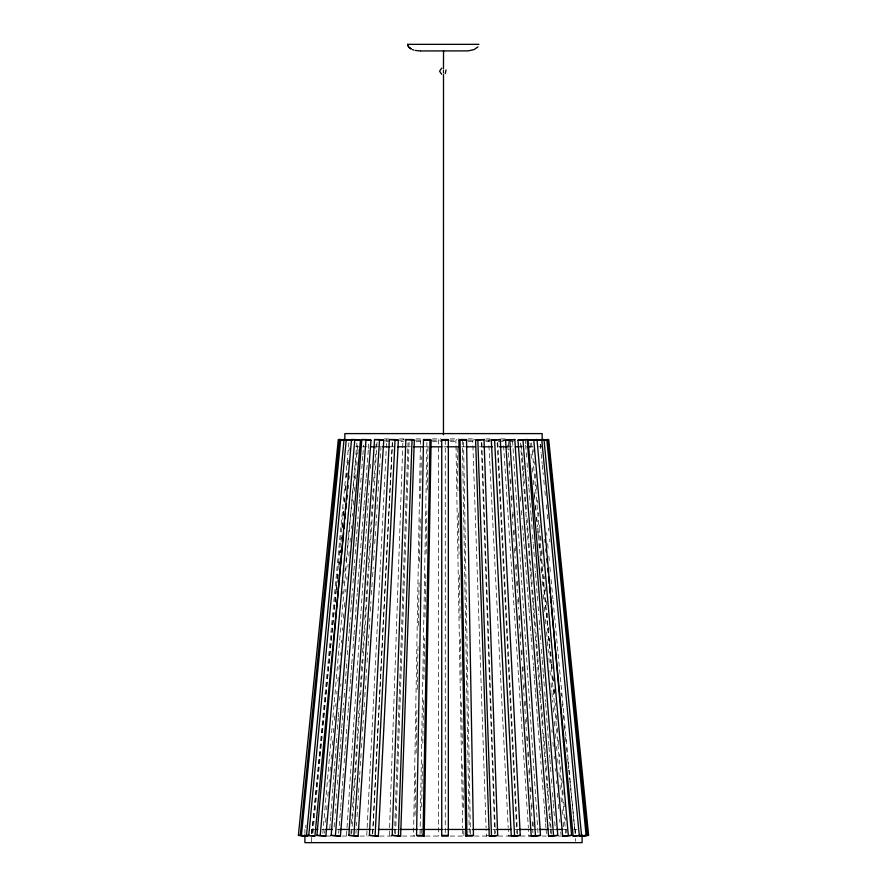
<?xml version="1.0" encoding="UTF-8"?>
<svg xmlns="http://www.w3.org/2000/svg" width="887" height="887" viewBox="0 0 887 887"><rect width="100%" height="100%" fill="white"/><g stroke="black" fill="none" stroke-linecap="round" stroke-linejoin="round"><path stroke-width="0.67" stroke-dasharray="4.43 3.33" d="M415.038 815.286L415.792 772.389M416.136 753.008L416.879 710.099M417.245 689.343L417.999 646.435M418.365 625.668L419.107 582.759M419.473 562.003L420.227 519.095M420.593 498.339L421.314 456.805M420.061 834.013L426.924 442.314M421.225 833.281L421.314 827.748M421.68 806.982L422.434 764.084M422.8 743.317L423.554 700.408M423.908 679.653L424.64 638.13M425.006 617.363L425.76 574.454M426.115 553.699L426.869 510.79M427.235 490.023L427.989 447.126M389.326 835.399L402.975 439.542L405.215 440.196M394.527 833.281L407.998 442.968M395.569 834.013L409.084 442.314M366.752 835.399L386.721 439.542M372.54 834.013L392.287 442.314M372.806 833.281L392.497 442.968M346.518 835.399L367.972 504.37M368.061 502.984L368.693 493.338M369.225 485.056L369.668 478.16M370.3 468.502L370.566 464.367M350.886 833.292L351.075 830.531M351.518 823.635L352.228 812.603M352.594 807.092L353.303 796.049M353.658 790.539L354.467 778.121M354.822 772.61L355.543 761.567M355.898 756.057L356.618 745.025M357.062 738.128L357.771 727.085M358.137 721.574L358.847 710.542M359.202 705.021L360.011 692.603M360.366 687.092L361.087 676.06M361.441 670.539L362.162 659.507M362.606 652.61L363.315 641.578M363.681 636.057L364.391 625.025M364.745 619.503L365.555 607.096M365.91 601.574L366.63 590.542M366.985 585.021L367.706 573.989M368.149 567.092L368.859 556.06M369.225 550.539L369.934 539.507M370.289 533.996L371.099 521.578M371.453 516.057L372.174 505.025M372.529 499.514L373.25 488.471M373.693 481.574L374.403 470.542M374.769 465.032L375.478 453.989M375.833 448.478L376.288 441.582M351.662 834.013L377.23 439.542M355.942 833.292L356.663 822.26M357.017 816.739L357.738 805.706M358.093 800.196L358.891 787.778M359.257 782.256L359.967 771.224M360.322 765.714L361.131 753.296M361.486 747.774L362.206 736.742M362.561 731.232L363.282 720.189M363.637 714.678L364.435 702.26M364.801 696.75L365.511 685.706M365.865 680.196L366.586 669.164M367.03 662.267L367.661 652.61M368.105 645.714L368.826 634.682M369.18 629.16L369.89 618.128M370.345 611.232L370.966 601.574M371.409 594.678L372.218 582.271M372.573 576.75L373.205 567.092M373.649 560.196L374.281 550.539M374.724 543.642L375.523 531.235M375.888 525.714L376.598 514.682M376.953 509.16L377.762 496.753M378.117 491.232L378.838 480.2M379.192 474.678L379.913 463.646M380.268 458.135L381.066 445.717M329.753 828.502L330.607 817.459M330.718 816.084L332.847 788.499M332.947 787.124L333.911 774.706M334.022 773.331L335.086 759.538M335.186 758.152L337.005 734.702M337.426 729.192L338.28 718.16M338.39 716.774L339.022 708.502M339.666 700.22L339.987 696.084M340.73 686.427L340.941 683.677M334.1 827.116L334.743 818.845M335.164 813.324L335.918 803.666M336.339 798.156L336.982 789.873M337.404 784.363L338.147 774.706M338.579 769.184L339.433 758.152M339.533 756.777L340.597 742.984M340.708 741.599L341.672 729.192M341.772 727.806L342.837 714.013M342.947 712.638L343.69 702.981M344.123 697.47L344.755 689.188M345.187 683.677L346.994 660.227M347.427 654.706L348.059 646.435M348.491 640.913L349.445 628.506M349.556 627.12L350.298 617.474M350.731 611.952L351.684 599.534M351.795 598.16L352.538 588.502M352.959 582.992L353.813 571.949M353.924 570.574L354.778 559.542M355.199 554.02L356.053 542.988M356.164 541.613L357.228 527.82M357.328 526.434L358.082 516.777M358.503 511.267L359.468 498.849M359.568 497.474L360.322 487.817M360.743 482.295L361.386 474.024M361.807 468.502L362.772 456.095M362.872 454.709L363.615 445.063M338.679 833.292L340.597 808.467M340.708 807.092L341.661 794.674M341.772 793.3L342.837 779.507M342.936 778.121L343.69 768.464M344.112 762.953L345.076 750.535M345.176 749.16L346.994 725.71M347.416 720.189L348.38 707.782M348.48 706.396L349.223 696.75M349.655 691.228L350.609 678.81M350.72 677.435L351.684 665.017M351.784 663.642L352.527 653.985M352.959 648.475L353.913 636.057M354.024 634.682L354.767 625.025M355.199 619.503L357.217 593.303M357.328 591.917L359.457 564.332M359.568 562.957L360.31 553.3M360.732 547.789L361.696 535.371M361.807 533.996L363.936 506.41M364.036 505.025L365 492.618M365.111 491.232L366.065 478.825M366.176 477.439L367.24 463.646M367.34 462.271L368.305 449.853M368.404 448.478L368.837 442.957M335.763 602.295L336.007 599.534M336.849 589.888L337.082 587.127M337.814 578.845L338.169 574.709M339.011 565.052L339.255 562.303M340.098 552.645L340.342 549.885M341.063 541.613L341.539 536.092M342.271 527.82L342.626 523.674M343.347 515.402L343.712 511.267M344.555 501.61L344.799 498.849M345.52 490.578L345.886 486.442M346.728 476.785L347.083 472.649M347.804 464.367L348.17 460.231M349.012 450.574L349.256 447.813M322.824 833.292L356.918 442.957M324.598 833.292L324.842 830.531M325.562 822.26L325.917 818.124M326.649 809.842L327.126 804.332M327.846 796.049L328.212 791.914M329.055 782.256L329.299 779.507M330.019 771.224L330.374 767.089M331.106 758.817L331.461 754.671M332.303 745.025L332.669 740.878M333.39 732.607L333.756 728.471M334.477 720.189L334.831 716.053M335.685 706.396L335.918 703.646M336.761 693.989L337.005 691.228M337.847 681.571L338.213 677.435M338.934 669.164L339.3 665.017M340.142 655.371L340.375 652.61M341.218 642.953L341.462 640.192M342.304 630.546L342.548 627.785M343.391 618.128L343.757 613.992M344.356 607.096L344.832 601.574M345.675 591.917L345.919 589.168M346.762 579.51L347.005 576.75M347.848 567.092L348.092 564.332M348.813 556.06L349.29 550.539M350.021 542.267L350.376 538.132M351.219 528.475L351.463 525.714M352.305 516.057L352.549 513.307M353.27 505.025L353.747 499.514M354.478 491.232L354.833 487.096M355.554 478.825L355.92 474.678M356.762 465.032L357.006 462.271M357.727 453.989L358.093 449.853M311.869 833.292L349.001 441.582M312.923 833.292L341.805 528.475M341.938 527.1L342.859 517.443M342.981 516.057L343.768 507.785M344.289 502.264L344.81 496.753M345.464 489.857L345.985 484.335M346.64 477.439L347.039 473.303M347.826 465.032L348.081 462.271M305.738 827.804L306.015 825.054M311.836 833.303L336.228 591.396M336.373 590.021L337.337 580.397M337.481 579.023L338.169 572.148M338.867 565.274L339.277 561.161M340.109 552.911L340.397 550.162M342.615 594.146L342.892 591.396M343.724 583.147L344.001 580.397M344.832 572.148L345.243 568.024M345.941 561.161L346.495 555.661M347.05 550.162L357.86 442.946M457.016 439.542L455.874 440.196L455.951 444.354M474.944 439.542L472.704 440.196L472.849 444.354M488.593 835.399L486.364 836.053L486.12 829.134M491.919 439.542L488.648 440.196L488.859 444.354M511.877 835.399L508.617 836.053L508.262 829.134M506.377 439.708L503.228 440.196L503.494 444.343M532.034 835.554L528.885 836.053L528.441 829.157M384.37 438.888L388.495 438.888M399.505 438.888L405.004 438.888M416.003 438.888L422.877 438.888M432.501 438.888L440.75 438.888M450.341 438.888L458.546 438.888M468.125 438.888L474.966 438.888M485.91 438.888L490.012 438.888M500.955 438.888L505.058 438.888M385.18 440.196L388.628 440.196M397.986 440.196L404.095 440.196M415.415 440.196L421.591 440.196L420.471 439.542L413.542 835.399L414.672 836.053M431.914 440.196L442.558 440.196M449.476 440.196L457.06 440.196M467.438 440.196L473.824 440.196M485.366 440.196L490.389 440.196M501.831 440.196L505.102 440.196M385.745 441.515L388.495 441.515M400.88 441.515L403.629 441.515M416.003 441.515L421.502 441.515M432.501 441.515L440.75 441.515M450.341 441.515L457.182 441.515M468.125 441.515L473.603 441.515M485.91 441.515L490.012 441.515M498.228 441.515L505.058 441.515M510.535 441.515L513.274 441.515M355.632 446.804L360.743 446.804M362.572 446.804L369.857 446.804M375.656 446.804L381.366 446.804M389.615 446.804L395.103 446.804M406.279 446.804L410.415 446.804M424.396 446.804L428.621 446.804M443.755 446.804L447.27 446.804M461.695 446.804L465.01 446.804M479.446 446.804L482.595 446.804M507.852 446.804L513.24 446.804M519.771 446.804L523.696 446.804M529.428 446.804L532.643 446.804M538.531 446.804L542.168 446.804M311.315 829.456L314.308 829.456M322.092 829.456L325.418 829.456M336.605 829.456L339.533 829.456M351.197 829.456L357.306 829.456M370.844 829.456L374.148 829.456M392.985 829.456L397.443 829.456M418.553 829.456L421.702 829.456M443.356 829.456L447.491 829.456M468.447 829.456L471.208 829.456M492.828 829.456L496.221 829.456M515.103 829.456L518.363 829.456M532.145 829.456L537.832 829.456M550.228 829.456L556.149 829.456M563.799 829.456L566.993 829.456M573.723 829.456L576.982 829.456M326.693 836.053L330.552 836.053M342.149 836.053L348.691 836.053M360.011 836.053L368.282 836.053M379.658 836.053L391.965 836.053M402.432 836.053L416.236 836.053M425.671 836.053L440.85 836.053M450.23 836.053L465.121 836.053M474.567 836.053L488.393 836.053M498.339 836.053L510.457 836.053M520.614 836.053L532.677 836.053M541.89 836.053L547.268 836.053M558.389 836.053L561.593 836.053M561.027 693.102L561.305 695.851M562.136 704.101L562.413 706.85M563.245 715.099L563.655 719.224M564.354 726.098L564.764 730.223M565.462 737.086L566.017 742.585M566.571 748.085L567.126 753.584M567.68 759.084L568.645 768.707M568.789 770.082L569.753 779.695M569.897 781.07L575.164 833.303M534.406 495.179L534.828 499.303M535.515 506.178L536.07 511.677M536.624 517.176L537.6 526.789M537.733 528.164L551.326 662.866M551.459 664.241L552.157 671.115M552.712 676.615L553.266 682.114M553.954 688.977L554.375 693.102M540.771 444.32L541.048 447.07M540.238 444.32L541.059 452.57M541.203 453.944L542.157 463.568M542.29 464.943L543.243 474.567M543.798 480.067L544.341 485.555M544.884 491.054L545.572 497.929M546.248 504.803L546.658 508.927M547.201 514.427L547.756 519.926M548.576 528.164L548.842 530.914M549.663 539.163L549.94 541.913M546.636 532.61L546.891 535.371M547.678 543.642L548.199 549.164M548.853 556.06L549.375 561.582M549.896 567.092L550.428 572.614M551.071 579.51L551.725 586.407M551.858 587.782L552.911 598.814M553.033 600.2L575.131 833.292M533.032 449.199L533.275 451.96M534.118 461.606L534.362 464.367M535.205 474.024L535.571 478.16M536.169 485.056L536.646 490.578M537.5 500.235L537.733 502.984M538.575 512.642L538.819 515.402M539.662 525.06L539.906 527.82M540.626 536.092L541.103 541.613M541.835 549.885L542.19 554.02M543.032 563.677L543.276 566.438M544.119 576.095L544.363 578.845M545.084 587.127L545.45 591.263M546.292 600.92L546.647 605.056M547.368 613.327L547.734 617.474M548.576 627.12L548.82 629.881M549.541 638.163L549.907 642.299M550.749 651.945L551.104 656.092M551.836 664.363L552.191 668.499M552.911 676.781L553.277 680.917M553.998 689.188L554.364 693.324M555.207 702.981L555.439 705.742M556.293 715.399L556.648 719.534M557.369 727.806L557.735 731.952M558.455 740.224L558.821 744.359M559.664 754.017L559.908 756.777M560.75 766.435L560.983 769.184M561.826 778.841L562.192 782.977M562.79 789.873L563.278 795.395M563.877 802.291L564.365 807.813M565.207 817.459L565.44 820.22M566.283 829.877L566.527 832.638M531.612 442.957L565.706 833.292M530.082 442.957L530.559 448.478M531.036 453.989L531.646 460.885M532.244 467.782L532.732 473.303M533.331 480.2L533.808 485.721M534.417 492.618L535.016 499.514M535.504 505.025L536.103 511.921M536.58 517.443L537.189 524.339M537.788 531.235L538.265 536.746M538.875 543.642L539.473 550.539M539.961 556.06L540.56 562.957M541.037 568.478L541.647 575.375M542.123 580.885L542.722 587.782M543.332 594.678L543.931 601.574M544.418 607.096L544.895 612.607M545.494 619.503L546.104 626.399M546.58 631.921L547.301 640.192M547.423 641.578L548.388 652.61M548.876 658.132L549.352 663.642M549.951 670.539L550.439 676.06M551.038 682.957L551.758 691.228M551.88 692.603L552.723 702.26M553.211 707.782L553.81 714.678M554.408 721.574L554.896 727.085M555.495 733.981L555.983 739.503M556.581 746.399L557.18 753.296M557.668 758.817L558.267 765.714M558.865 772.61L559.353 778.121M559.952 785.017L560.44 790.539M561.039 797.435L561.637 804.332M562.125 809.842L562.724 816.739M563.212 822.26L563.688 827.782M551.836 729.846L552.08 732.607M552.923 742.264L553.277 746.399M554.131 756.057L554.364 758.817M555.207 768.464L555.45 771.224M556.293 780.882L556.537 783.642M557.38 793.3L557.735 797.435M558.344 804.332L558.821 809.842M559.664 819.499L559.908 822.26M560.75 831.917L560.994 834.678M525.226 439.542L525.547 443.677M525.647 445.063L526.612 457.47M527.033 462.992L527.676 471.263M528.109 476.785L528.852 486.442M528.951 487.817L530.027 501.61M530.127 502.984L531.091 515.402M531.191 516.777L532.156 529.195M532.577 534.717L533.22 542.988M533.32 544.363L534.395 558.156M534.817 563.677L535.46 571.949M535.56 573.335L536.624 587.127M536.735 588.502L537.699 600.92M538.121 606.431L538.764 614.713M539.185 620.224L539.928 629.881M540.36 635.402L541.003 643.674M541.425 649.195L542.168 658.841M542.279 660.227L543.232 672.634M543.343 674.02L544.296 686.427M544.729 691.949L545.472 701.606M545.583 702.981L546.647 716.774M546.758 718.16L548.887 745.745M548.986 747.12L549.84 758.152M549.951 759.538L551.015 773.331M551.437 778.841L552.08 787.124M552.512 792.634L553.255 802.291M553.355 803.666L554.32 816.084M554.741 821.606L555.384 829.877M521.412 445.063L522.266 456.095M522.376 457.47L523.33 469.888M523.441 471.263L524.394 483.681M524.827 489.192L526.634 512.642M527.055 518.163L528.874 541.613M528.974 542.988L529.938 555.406M530.359 560.917L531.113 570.574M531.213 571.949L532.178 584.367M532.599 589.888L533.342 599.534M533.453 600.92L534.417 613.327M534.517 614.713L535.482 627.12M535.903 632.642L536.646 642.299M536.757 643.674L537.722 656.092M537.821 657.467L538.886 671.259M538.997 672.634L539.95 685.052M540.061 686.427L541.015 698.845M541.447 704.367L543.254 727.806M543.687 733.327L545.494 756.777M545.605 758.152L546.558 770.57M546.991 776.081L547.734 785.738M547.844 787.124L548.798 799.531M549.23 805.052L549.973 814.709M550.073 816.084L551.038 828.502M551.149 829.877L551.459 834.013M520.436 442.957L550.594 833.292M520.347 496.753L520.78 502.264M521.412 510.546L522.055 518.817M522.587 525.714L523.33 535.371M523.441 536.746L524.405 549.164M524.827 554.685L526.634 578.124M526.745 579.51L528.874 607.096M528.985 608.471L529.938 620.889M530.371 626.399L531.113 636.057M531.224 637.443L532.178 649.849M532.61 655.371L533.353 665.017M533.464 666.403L534.417 678.81M534.528 680.196L535.482 692.603M535.593 693.989L536.657 707.782M536.768 709.156L537.722 721.574M537.832 722.949L538.897 736.742M538.997 738.128L541.026 764.328M541.447 769.849L543.265 793.3M543.687 798.81L544.441 808.467M544.54 809.842L545.505 822.26M545.605 823.635L545.926 827.782M546.037 829.157L546.569 836.053M512.564 440.917L538.054 834.013M508.373 441.582L508.905 449.853M509.626 460.885L510.069 467.782M510.779 478.825L511.145 484.335M511.854 495.367L512.209 500.889M512.93 511.921L513.373 518.817M514.094 529.849L514.449 535.371M515.17 546.403L515.613 553.3M516.323 564.332L516.689 569.853M517.398 580.885L517.753 586.407M518.474 597.439L518.917 604.335M519.638 615.367L519.993 620.889M520.713 631.921L521.157 638.817M521.866 649.849L522.232 655.371M522.942 666.403L523.297 671.914M524.017 682.957L524.461 689.853M525.182 700.885L525.536 706.396M526.257 717.439L526.701 724.335M527.499 736.742L527.776 740.878M528.486 751.921L528.84 757.431M529.561 768.464L530.005 775.36M530.814 787.778L531.08 791.914M531.801 802.946L532.244 809.842M533.043 822.26L533.32 826.396M507.785 445.063L508.584 457.47M508.938 462.992L509.659 474.024M510.014 479.545L510.735 490.578M511.089 496.088L511.81 507.131M512.254 514.028L512.963 525.06M513.329 530.57L514.039 541.613M514.482 548.51L515.114 558.156M515.558 565.052L516.278 576.095M516.633 581.606L517.354 592.638M517.797 599.534L518.418 609.192M518.873 616.088L519.671 628.506M520.026 634.017L520.747 645.06M521.101 650.57L521.733 660.227M522.177 667.124L522.986 679.531M523.341 685.052L524.051 696.084M524.417 701.606L525.215 714.013M525.57 719.534L526.29 730.566M526.645 736.088L527.366 747.12M527.721 752.642L528.53 765.049M528.885 770.57L529.594 781.602M529.96 787.124L530.759 799.531M531.125 805.052L531.834 816.084M532.189 821.606L532.91 832.638M503.583 445.717L528.353 827.782M497.773 442.314L517.52 834.013M497.163 442.968L516.844 833.281M488.937 445.74L508.196 827.748M481.885 442.968L495.345 833.281M481.242 442.314L494.746 834.013M472.904 445.74L486.076 827.748M463.557 442.314L470.42 834.013M462.371 440.196L469.256 833.281M457.16 447.846L457.914 490.755M458.302 512.897L459.022 554.419M459.388 575.186L460.142 618.095M460.497 638.851L461.229 680.373M461.617 702.526L462.349 744.049M462.704 764.805L463.457 807.713M463.868 831.241L463.945 835.399L462.814 836.053L462.692 829.134M455.973 445.74L462.67 827.748M575.441 829.456L575.441 833.414M575.441 838.692L575.441 841.331M445.263 440.196L445.263 834.013M443.5 70.35L443.456 73.122M443.167 70.35L443.167 73.122M438.666 439.542L438.666 836.053M311.559 829.456L311.559 833.414M311.559 837.372L311.559 842.65M304.906 829.456L304.906 833.414"/><path stroke-width="1.33" d="M416.557 835.399L423.487 439.542L429.984 439.542L431.126 440.196L424.186 836.053L417.688 836.053L416.557 835.399L423.055 835.399L424.186 836.053M423.055 835.399L429.984 439.542M392.198 835.399L405.858 439.542L412.056 439.542L414.296 440.196L400.636 836.053L392.198 835.399L400.636 836.053M398.407 835.399L412.056 439.542M369.402 835.399L389.371 439.542L395.081 439.542L398.352 440.196L378.383 836.053L369.402 835.399L378.383 836.053M375.123 835.399L395.081 439.542M348.857 835.399L374.525 439.542L379.581 439.542L383.772 440.196L358.115 836.053L348.857 835.399L358.115 836.053M353.913 835.399L379.581 439.542M331.195 835.399L361.774 439.542L366.009 439.542L371.021 440.196L340.431 836.053L331.195 835.399L340.431 836.053M335.43 835.399L366.009 439.542M316.936 835.399L351.507 439.542L354.811 439.542L360.466 440.196L325.884 836.053L316.936 835.399L325.884 836.053M320.229 835.399L354.811 439.542M343.668 532.61L314.918 836.053L306.525 835.399L344.034 439.542L352.427 440.196L342.992 439.542L345.442 439.808M306.525 835.399L308.776 835.399L346.296 439.542M344.067 528.475L344.588 522.953M344.976 518.817L345.498 513.307M345.897 509.16L346.418 503.65M346.806 499.514L347.205 495.367M347.859 488.471L348.114 485.721M348.768 478.825L349.034 476.064M300.272 835.399L339.588 439.542M340.73 439.542L339.056 439.542L347.161 440.196L340.73 439.542L301.414 835.399L299.739 835.399L307.844 836.053L300.881 835.399M445.274 73.566L445.995 69.94M477.993 46.878L474.068 49.583L468.103 50.892L420.782 50.947M441.659 68.144L439.608 71.215L441.659 74.286M458.889 440.196L460.031 439.542L466.529 439.542L473.458 835.399L472.327 836.053L465.83 836.053L458.889 440.196L465.387 440.196L466.529 439.542M465.83 836.053L466.961 835.399L473.458 835.399M475.587 440.196L484.025 439.542L497.674 835.399L495.445 836.053L489.247 836.053L475.587 440.196L484.025 439.542M489.247 836.053L497.674 835.399M491.309 440.196L500.279 439.542L520.248 835.399L516.977 836.053L511.267 836.053L491.309 440.196L500.279 439.542M511.267 836.053L520.248 835.399M505.568 440.196L514.826 439.542L540.482 835.399L536.291 836.053L531.235 836.053L505.568 440.196L514.826 439.542M531.235 836.053L540.482 835.399M517.953 440.196L527.2 439.542L557.779 835.399L552.778 836.053L548.532 836.053L517.953 440.196L527.2 439.542M548.532 836.053L557.779 835.399M528.064 440.196L537.023 439.542L571.594 835.399L565.939 836.053L562.646 836.053L528.064 440.196L537.023 439.542M562.646 836.053L571.594 835.399M544.008 439.542L535.615 440.196L544.008 439.542L581.528 835.399L573.135 836.053L551.304 605.71M573.135 836.053L581.528 835.399M541.125 440.074L547.944 439.542L587.261 835.399L580.83 836.053L579.688 836.053L586.119 835.399L546.802 439.542M547.944 439.542L540.371 440.196L541.513 440.196M582.094 836.053L588.624 835.399L548.698 439.542L542.168 440.196L542.168 433.599L344.832 433.599L344.832 440.196L338.302 439.542L298.376 835.399L304.906 836.053M407.665 44.35L408.563 46.878L411.235 49.018L408.53 46.878L407.599 44.35L478.936 44.35M415.216 50.448L420.238 50.947M360.466 440.196L351.507 439.542M371.021 440.196L361.774 439.542M383.772 440.196L374.525 439.542M398.352 440.196L389.371 439.542M414.296 440.196L405.858 439.542M431.126 440.196L424.629 440.196L423.487 439.542M441.737 440.196L448.334 440.196M370.522 446.804L374.502 446.804M382.74 446.804L389.615 446.804M397.764 446.804L405.736 446.804M413.697 446.804L423.055 446.804M431.126 446.804L441.903 446.804M447.27 446.804L459.355 446.804M466.063 446.804L475.354 446.804M483.249 446.804L492.462 446.804M499.181 446.804L507.286 446.804M515.336 446.804L519.194 446.804M526.922 446.804L529.495 446.804M315.195 829.456L317.779 829.456M325.551 829.456L332.625 829.456M340.009 829.456L349.899 829.456M357.605 829.456L370.522 829.456M378.217 829.456L392.985 829.456M400.104 829.456L417.6 829.456M422.922 829.456L442.269 829.456M447.691 829.456L466.784 829.456M472.583 829.456L488.837 829.456M496.82 829.456L511.466 829.456M518.862 829.456L531.058 829.456M539.207 829.456L548.853 829.456M556.149 829.456L562.935 829.456M441.737 835.399L448.334 835.399M585.586 835.399L587.261 835.399M308.776 835.399L314.918 836.053M412.466 49.583L413.819 50.06M541.757 439.542L579.266 835.399M545.028 539.507L545.294 542.267M545.948 549.164L546.204 551.925M546.858 558.821L547.246 562.957M547.778 568.478L548.166 572.614M548.554 576.75L549.208 583.646M549.474 586.407L550.128 593.303M550.383 596.064L551.038 602.96M533.73 439.542L568.301 835.399M522.953 439.542L553.543 835.399M509.77 439.542L535.438 835.399M494.569 439.542L514.538 835.399M477.816 439.542L491.476 835.399M460.031 439.542L466.961 835.399M582.094 834.734L582.094 842.65L304.906 842.65L304.906 834.734M443.544 50.947L443.456 68.964M443.5 74.497L443.456 434.774M448.334 439.542L441.737 439.542L441.737 836.053L448.334 836.053L448.334 439.542"/></g></svg>
